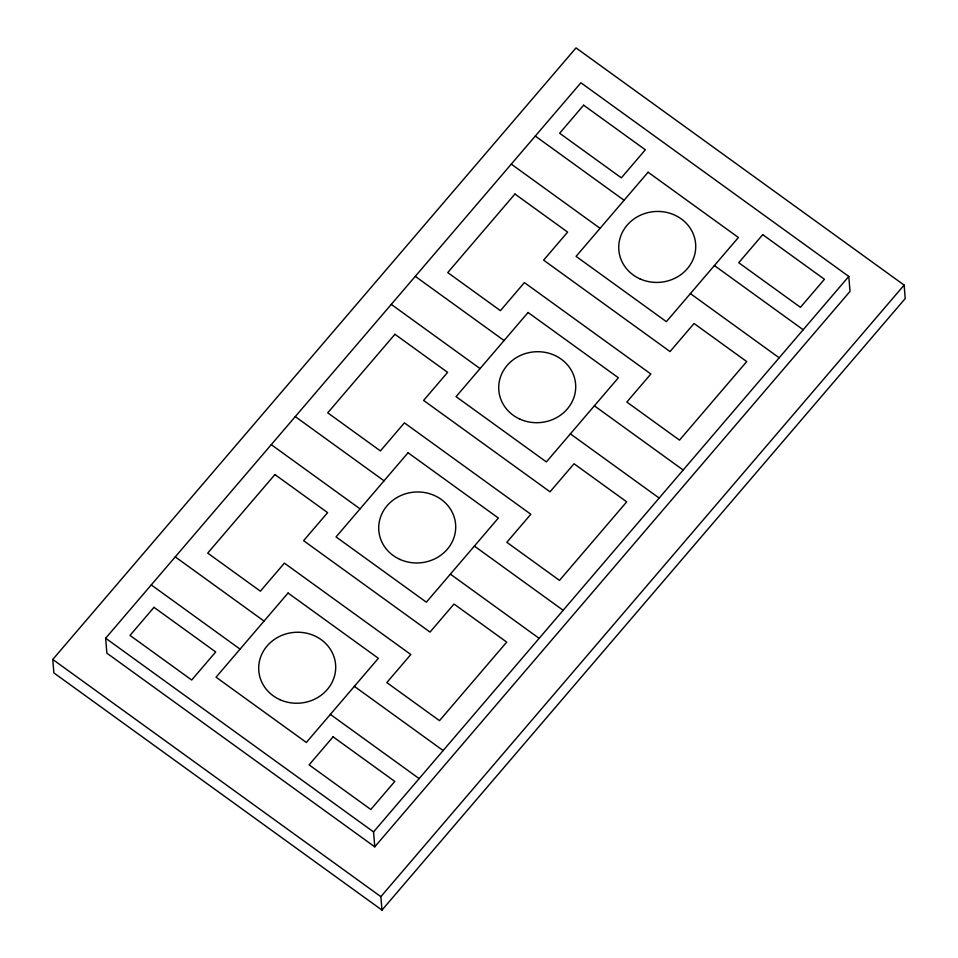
<?xml version="1.0" encoding="UTF-8"?>
<svg xmlns="http://www.w3.org/2000/svg" width="958" height="958" viewBox="0 0 958 958"><rect width="100%" height="100%" fill="white"/><g stroke="black" fill="none" stroke-linecap="round" stroke-linejoin="round"><path stroke-width="1.44" d="M52.774 659.463L576.021 47.9L904.124 285.089L905.226 298.537L381.979 910.1L53.876 672.911L52.774 659.463L380.865 896.652L381.979 910.1M105.643 638.232L580.895 82.771L848.788 276.443L850.021 291.388L374.77 846.836L106.877 653.176L105.643 638.232L373.548 831.903L374.77 846.836M373.548 831.903L848.788 276.443M380.865 896.652L904.124 285.089M535.294 136.072L624.089 200.27M714.393 265.558L803.187 329.744M511.285 164.129L600.079 228.327M690.383 293.603L779.177 357.801M415.281 276.347L504.076 340.533M594.379 405.821L683.174 470.019M391.271 304.404L480.078 368.591M570.369 433.878L659.176 498.064M295.268 416.61L384.062 480.808M474.366 546.084L563.16 610.282M271.27 444.668L360.064 508.866M450.368 574.141L539.162 638.339M175.254 556.885L264.049 621.071M354.352 686.359L443.147 750.545M151.256 584.931L240.051 649.129M330.354 714.405L419.149 778.603M153.999 607.348L130.001 635.405L191.696 680.012L215.706 651.955L153.999 607.348M583.638 105.188L559.64 133.246L621.347 177.853L645.345 149.795L583.638 105.188M274.922 474.557L207.718 553.101L260.396 591.182L284.394 563.136L410.814 654.53L386.816 682.575L439.494 720.655L506.698 642.111L454.02 604.031L430.022 632.088L303.602 540.683L327.6 512.638L274.922 474.557M394.935 334.282L327.732 412.838L380.41 450.919L404.408 422.861L530.828 514.254L506.83 542.312L559.508 580.392L626.712 501.848L574.034 463.768L550.036 491.813L423.604 400.42L447.614 372.363L394.935 334.282M514.949 194.019L447.745 272.575L500.411 310.655L524.421 282.598L650.841 373.991L626.843 402.049L679.509 440.129L746.725 361.573L694.047 323.493L670.037 351.55L543.617 260.157L567.627 232.099L514.949 194.019M288.059 593.026L216.053 677.186L306.344 742.462L378.362 658.302L288.059 593.026M408.06 452.751L336.054 536.911L426.358 602.199L498.364 518.038L408.06 452.751M528.074 312.488L456.068 396.648L546.371 461.924L618.377 377.763L528.074 312.488M648.087 172.212L576.081 256.373L666.385 321.66L738.39 237.5L648.087 172.212M333.097 736.822L309.099 764.879L370.806 809.486L394.804 781.429L333.097 736.822M762.736 234.662L738.738 262.72L800.445 307.326L824.443 279.281L762.736 234.662M640.016 278.898A38.524 35.482 -4.7 0 0 695.664 244.338A38.524 35.482 -4.7 0 0 636.028 217.574A38.524 35.482 -4.7 0 0 640.016 278.898M520.002 419.173A38.524 35.482 -4.7 0 0 575.65 384.601A38.524 35.482 -4.7 0 0 516.015 357.837A38.524 35.482 -4.7 0 0 520.002 419.173M399.989 559.436A38.524 35.482 -4.7 0 0 455.649 524.876A38.524 35.482 -4.7 0 0 396.001 498.112A38.524 35.482 -4.7 0 0 399.989 559.436M279.987 699.711A38.524 35.482 -4.7 0 0 335.635 665.139A38.524 35.482 -4.7 0 0 275.988 638.375A38.524 35.482 -4.7 0 0 279.987 699.711"/></g></svg>
